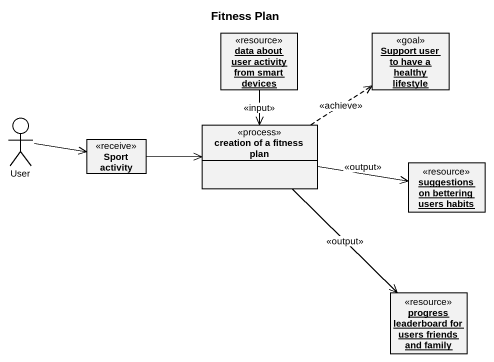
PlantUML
@startuml
title Fitness Plan
allowmixing
hide circle
hide empty members
object "data about user activity from smart devices" as data_about_user_activity <<resource>>
object "Support user to have a healthy lifestyle" as Support_user_to_have_a <<goal>>
actor User
class "Sport activity" as Sport_activity <<receive>>
class "creation of a fitness plan" as creation_of_a_fitness_plan <<process>>
object "suggestions on bettering users habits" as suggestions_on_bettering <<resource>>
object "progress leaderboard for users friends and family" as progress_leaderboard_for <<resource>>
data_about_user_activity --> creation_of_a_fitness_plan : <<input>>
User -right-> Sport_activity
Sport_activity -right-> creation_of_a_fitness_plan
creation_of_a_fitness_plan .up.> Support_user_to_have_a : <<achieve>>
creation_of_a_fitness_plan -right-> suggestions_on_bettering : <<output>>
creation_of_a_fitness_plan --> progress_leaderboard_for : <<output>>
@enduml
